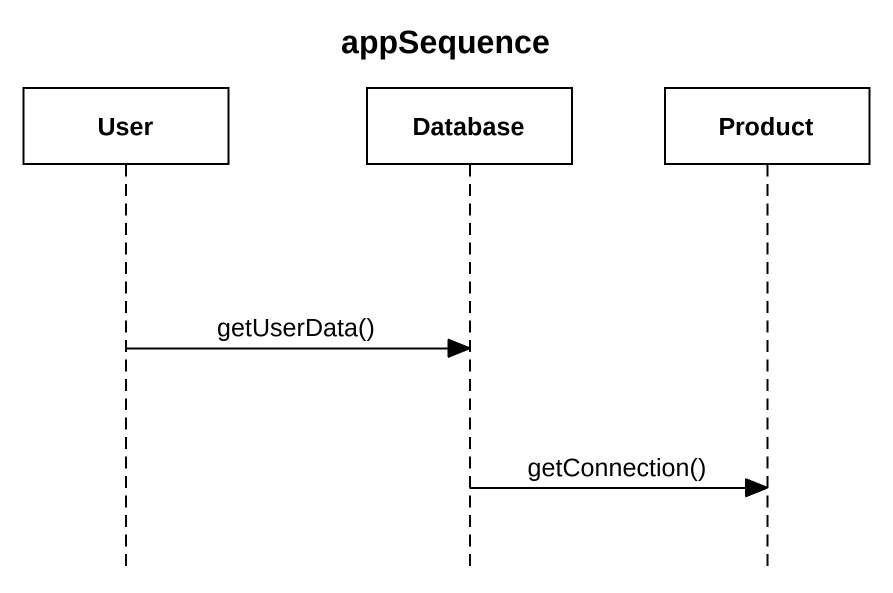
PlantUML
@startuml
title appSequence
hide footbox
participant User
participant "Database" as Database_
participant Product

User -> Database_ : getUserData()
Database_ -> Product : getConnection()
@enduml
